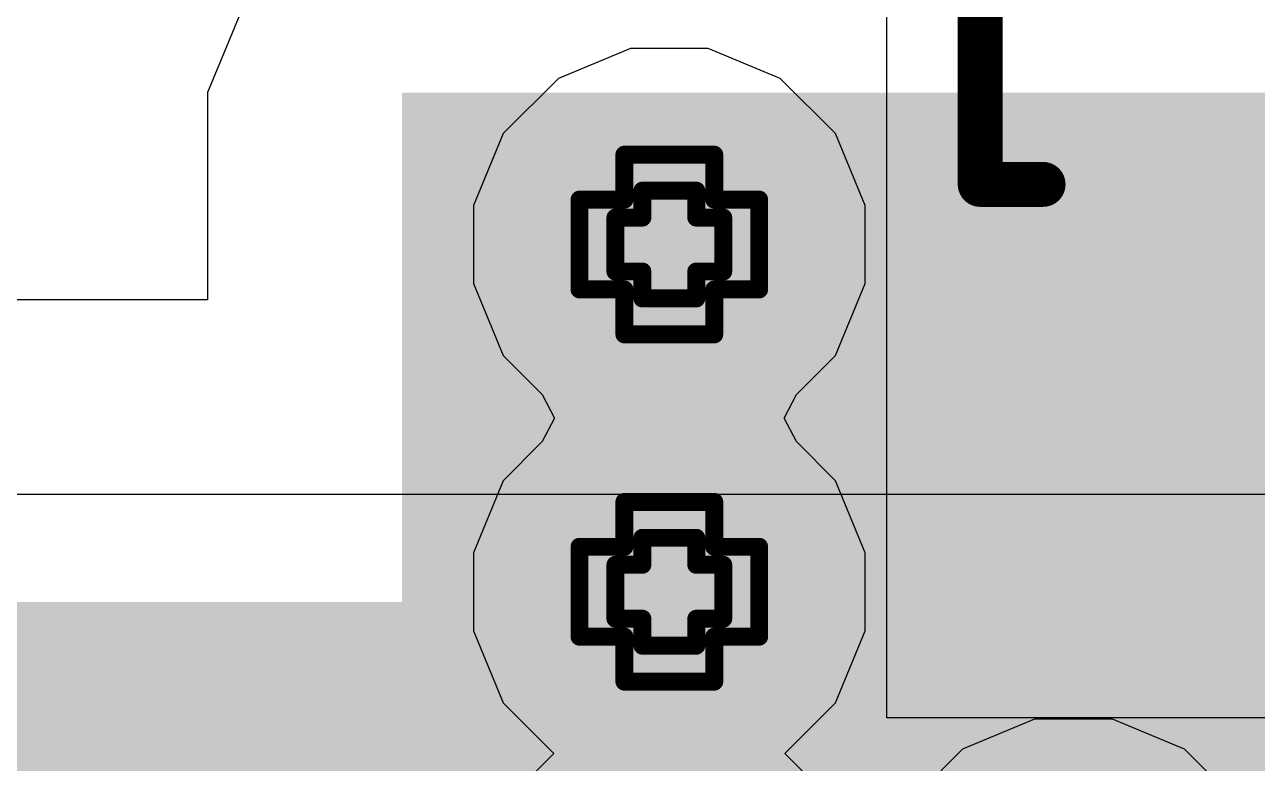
# Model space of a CAD drawing. Header units: inches. Extents: x -4 to 5258, y -4 to 5281.
# Drawn here: x 51.6 to 55.086, y 13.211 to 15.299 of the extents above; entities that cross this region are included whole.
import ezdxf

# ---------------------------------------------------------------- set-up
doc = ezdxf.new("R2010")
doc.units = ezdxf.units.IN
for name, color, linetype in [('Bottom Layer', 5, 'Continuous'), ('Bottom Solder', 6, 'Continuous'), ('Drill Drawing', 1, 'Continuous'), ('Layer 1', 16, 'Continuous'), ('Layer 2', 76, 'Continuous'), ('Top Layer', 1, 'Continuous'), ('Top Overlay', 2, 'Continuous'), ('Top Paste', 8, 'Continuous'), ('Top Solder', 216, 'Continuous'), ('Via Holes', 16, 'Continuous')]:
    doc.layers.add(name, color=color, linetype=linetype)

# ---------------------------------------------------------------- blocks, each defined once
blk = doc.blocks.new('SOIC_8_17')
at = {"layer": 'Top Layer'}
blk.add_hatch(color=1, dxfattribs=at).paths.add_polyline_path([(3.475, -1.605), (3.475, -2.205), (1.925, -2.205), (1.925, -1.605)])
at = {"layer": 'Top Paste'}
blk.add_hatch(color=8, dxfattribs=at).paths.add_polyline_path([(3.475, -1.605), (3.475, -2.205), (1.925, -2.205), (1.925, -1.605)])
at = {"layer": 'Top Solder'}
blk.add_hatch(color=216, dxfattribs=at).paths.add_polyline_path([(3.5766, -1.5034), (3.5766, -2.3066), (1.8234, -2.3066), (1.8234, -1.5034)])
at = {"layer": 'Top Overlay'}
for points in [[(1.9906, -2.4892, 0.127, 0.127, 0), (1.9906, -2.3114, 0.127, 0.127, 0)], [(1.9906, -2.4892, 0.127, 0.127, 0), (-1.9906, -2.4892, 0.127, 0.127, 0)]]:
    blk.add_lwpolyline(points, format="xyseb", dxfattribs=at)
for points in [[(1.9588, -2.3114, 0.0635, 0.0635, 1), (2.0223, -2.3114, 0.0635, 0.0635, 1)], [(1.9588, -2.4892, 0.0635, 0.0635, 1), (2.0223, -2.4892, 0.0635, 0.0635, 1)], [(1.9588, -2.4892, 0.0635, 0.0635, 1), (2.0223, -2.4892, 0.0635, 0.0635, 1)]]:
    blk.add_lwpolyline(points, format="xyseb", close=True, dxfattribs=at)

msp = doc.modelspace()

# ---------------------------------------------------------------- hatches: boundary and pattern name
at = {"layer": 'Bottom Layer'}
h = msp.add_hatch(color=5, dxfattribs=at)
edge = h.paths.add_edge_path()
edge.add_arc((53.4232, 14.6773), 0.3, 0, 360)
h = msp.add_hatch(color=5, dxfattribs=at)
edge = h.paths.add_edge_path()
edge.add_arc((53.4232, 13.6959), 0.3, 0, 360)
at = {"layer": 'Bottom Solder'}
h = msp.add_hatch(color=6, dxfattribs=at)
edge = h.paths.add_edge_path()
edge.add_arc((53.4232, 14.6773), 0.4016, 0, 360)
h = msp.add_hatch(color=6, dxfattribs=at)
edge = h.paths.add_edge_path()
edge.add_arc((53.4232, 13.6959), 0.4016, 0, 360)
at = {"layer": 'Layer 1'}
h = msp.add_hatch(color=16, dxfattribs=at)
edge = h.paths.add_edge_path()
edge.add_arc((53.4232, 14.6773), 0.3, 0, 360)
h = msp.add_hatch(color=16, dxfattribs=at)
edge = h.paths.add_edge_path()
edge.add_arc((53.4232, 13.6959), 0.3, 0, 360)
at = {"layer": 'Layer 2'}
h = msp.add_hatch(color=76, dxfattribs=at)
edge = h.paths.add_edge_path()
edge.add_arc((53.4232, 14.6773), 0.3, 0, 360)
h = msp.add_hatch(color=76, dxfattribs=at)
edge = h.paths.add_edge_path()
edge.add_arc((53.4232, 13.6959), 0.3, 0, 360)
at = {"layer": 'Top Layer'}
for points in [[(56.5659, 15.1066), (52.667, 15.1066), (52.667, 11.1559), (56.5659, 11.1559)], [(39.3614, 11.1559), (56.4564, 11.1559), (56.4564, 13.6673), (39.3614, 13.6673)]]:
    msp.add_hatch(color=1, dxfattribs=at).paths.add_polyline_path(points)
h = msp.add_hatch(color=1, dxfattribs=at)
edge = h.paths.add_edge_path()
edge.add_arc((53.4232, 14.6773), 0.3, 0, 360)
h = msp.add_hatch(color=1, dxfattribs=at)
edge = h.paths.add_edge_path()
edge.add_arc((53.4232, 13.6959), 0.3, 0, 360)
at = {"layer": 'Top Solder'}
h = msp.add_hatch(color=216, dxfattribs=at)
edge = h.paths.add_edge_path()
edge.add_arc((53.4232, 14.6773), 0.4016, 0, 360)
h = msp.add_hatch(color=216, dxfattribs=at)
edge = h.paths.add_edge_path()
edge.add_arc((53.4232, 13.6959), 0.4016, 0, 360)
at = {"layer": 'Via Holes'}
h = msp.add_hatch(color=7, dxfattribs=at)
edge = h.paths.add_edge_path()
edge.add_arc((53.4232, 14.6773), 0.15, 0, 360)
h = msp.add_hatch(color=7, dxfattribs=at)
edge = h.paths.add_edge_path()
edge.add_arc((53.4232, 13.6959), 0.15, 0, 360)

# ---------------------------------------------------------------- linework, layer by layer
at = {"layer": 'Drill Drawing'}
for points in [[(53.2962, 14.8043, 0.0508, 0.0508, 0), (53.2962, 14.9313, 0.0508, 0.0508, 0)], [(53.2962, 14.9313, 0.0508, 0.0508, 0), (53.5502, 14.9313, 0.0508, 0.0508, 0)], [(53.5502, 14.8043, 0.0508, 0.0508, 0), (53.5502, 14.9313, 0.0508, 0.0508, 0)], [(53.347, 14.7535, 0.0508, 0.0508, 0), (53.347, 14.8297, 0.0508, 0.0508, 0)], [(53.347, 14.8297, 0.0508, 0.0508, 0), (53.4994, 14.8297, 0.0508, 0.0508, 0)], [(53.4994, 14.7535, 0.0508, 0.0508, 0), (53.4994, 14.8297, 0.0508, 0.0508, 0)], [(53.1692, 14.5503, 0.0508, 0.0508, 0), (53.1692, 14.8043, 0.0508, 0.0508, 0)], [(53.1692, 14.8043, 0.0508, 0.0508, 0), (53.2962, 14.8043, 0.0508, 0.0508, 0)], [(53.5502, 14.8043, 0.0508, 0.0508, 0), (53.6772, 14.8043, 0.0508, 0.0508, 0)], [(53.6772, 14.5503, 0.0508, 0.0508, 0), (53.6772, 14.8043, 0.0508, 0.0508, 0)], [(53.2708, 14.6011, 0.0508, 0.0508, 0), (53.2708, 14.7535, 0.0508, 0.0508, 0)], [(53.2708, 14.7535, 0.0508, 0.0508, 0), (53.347, 14.7535, 0.0508, 0.0508, 0)], [(53.4994, 14.7535, 0.0508, 0.0508, 0), (53.5756, 14.7535, 0.0508, 0.0508, 0)], [(53.5756, 14.6011, 0.0508, 0.0508, 0), (53.5756, 14.7535, 0.0508, 0.0508, 0)], [(53.2708, 14.6011, 0.0508, 0.0508, 0), (53.347, 14.6011, 0.0508, 0.0508, 0)], [(53.347, 14.5249, 0.0508, 0.0508, 0), (53.347, 14.6011, 0.0508, 0.0508, 0)], [(53.4994, 14.6011, 0.0508, 0.0508, 0), (53.5756, 14.6011, 0.0508, 0.0508, 0)], [(53.4994, 14.5249, 0.0508, 0.0508, 0), (53.4994, 14.6011, 0.0508, 0.0508, 0)], [(53.1692, 14.5503, 0.0508, 0.0508, 0), (53.2962, 14.5503, 0.0508, 0.0508, 0)], [(53.2962, 14.4233, 0.0508, 0.0508, 0), (53.2962, 14.5503, 0.0508, 0.0508, 0)], [(53.5502, 14.5503, 0.0508, 0.0508, 0), (53.6772, 14.5503, 0.0508, 0.0508, 0)], [(53.5502, 14.4233, 0.0508, 0.0508, 0), (53.5502, 14.5503, 0.0508, 0.0508, 0)], [(53.347, 14.5249, 0.0508, 0.0508, 0), (53.4994, 14.5249, 0.0508, 0.0508, 0)], [(53.2962, 14.4233, 0.0508, 0.0508, 0), (53.5502, 14.4233, 0.0508, 0.0508, 0)], [(53.2962, 13.8229, 0.0508, 0.0508, 0), (53.2962, 13.9499, 0.0508, 0.0508, 0)], [(53.2962, 13.9499, 0.0508, 0.0508, 0), (53.5502, 13.9499, 0.0508, 0.0508, 0)], [(53.5502, 13.8229, 0.0508, 0.0508, 0), (53.5502, 13.9499, 0.0508, 0.0508, 0)], [(53.347, 13.7721, 0.0508, 0.0508, 0), (53.347, 13.8483, 0.0508, 0.0508, 0)], [(53.347, 13.8483, 0.0508, 0.0508, 0), (53.4994, 13.8483, 0.0508, 0.0508, 0)], [(53.4994, 13.7721, 0.0508, 0.0508, 0), (53.4994, 13.8483, 0.0508, 0.0508, 0)], [(53.1692, 13.5689, 0.0508, 0.0508, 0), (53.1692, 13.8229, 0.0508, 0.0508, 0)], [(53.1692, 13.8229, 0.0508, 0.0508, 0), (53.2962, 13.8229, 0.0508, 0.0508, 0)], [(53.5502, 13.8229, 0.0508, 0.0508, 0), (53.6772, 13.8229, 0.0508, 0.0508, 0)], [(53.6772, 13.5689, 0.0508, 0.0508, 0), (53.6772, 13.8229, 0.0508, 0.0508, 0)], [(53.2708, 13.6197, 0.0508, 0.0508, 0), (53.2708, 13.7721, 0.0508, 0.0508, 0)], [(53.2708, 13.7721, 0.0508, 0.0508, 0), (53.347, 13.7721, 0.0508, 0.0508, 0)], [(53.4994, 13.7721, 0.0508, 0.0508, 0), (53.5756, 13.7721, 0.0508, 0.0508, 0)], [(53.5756, 13.6197, 0.0508, 0.0508, 0), (53.5756, 13.7721, 0.0508, 0.0508, 0)], [(53.2708, 13.6197, 0.0508, 0.0508, 0), (53.347, 13.6197, 0.0508, 0.0508, 0)], [(53.347, 13.5435, 0.0508, 0.0508, 0), (53.347, 13.6197, 0.0508, 0.0508, 0)], [(53.4994, 13.6197, 0.0508, 0.0508, 0), (53.5756, 13.6197, 0.0508, 0.0508, 0)], [(53.4994, 13.5435, 0.0508, 0.0508, 0), (53.4994, 13.6197, 0.0508, 0.0508, 0)], [(53.1692, 13.5689, 0.0508, 0.0508, 0), (53.2962, 13.5689, 0.0508, 0.0508, 0)], [(53.2962, 13.4419, 0.0508, 0.0508, 0), (53.2962, 13.5689, 0.0508, 0.0508, 0)], [(53.5502, 13.5689, 0.0508, 0.0508, 0), (53.6772, 13.5689, 0.0508, 0.0508, 0)], [(53.5502, 13.4419, 0.0508, 0.0508, 0), (53.5502, 13.5689, 0.0508, 0.0508, 0)], [(53.347, 13.5435, 0.0508, 0.0508, 0), (53.4994, 13.5435, 0.0508, 0.0508, 0)], [(53.2962, 13.4419, 0.0508, 0.0508, 0), (53.5502, 13.4419, 0.0508, 0.0508, 0)]]:
    msp.add_lwpolyline(points, format="xyseb", dxfattribs=at)
for points in [[(53.2835, 14.9313, 0.0254, 0.0254, 1), (53.3089, 14.9313, 0.0254, 0.0254, 1)], [(53.2835, 14.9313, 0.0254, 0.0254, 1), (53.3089, 14.9313, 0.0254, 0.0254, 1)], [(53.5375, 14.9313, 0.0254, 0.0254, 1), (53.5629, 14.9313, 0.0254, 0.0254, 1)], [(53.5375, 14.9313, 0.0254, 0.0254, 1), (53.5629, 14.9313, 0.0254, 0.0254, 1)], [(53.3343, 14.8297, 0.0254, 0.0254, 1), (53.3597, 14.8297, 0.0254, 0.0254, 1)], [(53.3343, 14.8297, 0.0254, 0.0254, 1), (53.3597, 14.8297, 0.0254, 0.0254, 1)], [(53.4867, 14.8297, 0.0254, 0.0254, 1), (53.5121, 14.8297, 0.0254, 0.0254, 1)], [(53.4867, 14.8297, 0.0254, 0.0254, 1), (53.5121, 14.8297, 0.0254, 0.0254, 1)], [(53.1565, 14.8043, 0.0254, 0.0254, 1), (53.1819, 14.8043, 0.0254, 0.0254, 1)], [(53.1565, 14.8043, 0.0254, 0.0254, 1), (53.1819, 14.8043, 0.0254, 0.0254, 1)], [(53.2835, 14.8043, 0.0254, 0.0254, 1), (53.3089, 14.8043, 0.0254, 0.0254, 1)], [(53.2835, 14.8043, 0.0254, 0.0254, 1), (53.3089, 14.8043, 0.0254, 0.0254, 1)], [(53.5375, 14.8043, 0.0254, 0.0254, 1), (53.5629, 14.8043, 0.0254, 0.0254, 1)], [(53.5375, 14.8043, 0.0254, 0.0254, 1), (53.5629, 14.8043, 0.0254, 0.0254, 1)], [(53.6645, 14.8043, 0.0254, 0.0254, 1), (53.6899, 14.8043, 0.0254, 0.0254, 1)], [(53.6645, 14.8043, 0.0254, 0.0254, 1), (53.6899, 14.8043, 0.0254, 0.0254, 1)], [(53.2581, 14.7535, 0.0254, 0.0254, 1), (53.2835, 14.7535, 0.0254, 0.0254, 1)], [(53.2581, 14.7535, 0.0254, 0.0254, 1), (53.2835, 14.7535, 0.0254, 0.0254, 1)], [(53.3343, 14.7535, 0.0254, 0.0254, 1), (53.3597, 14.7535, 0.0254, 0.0254, 1)], [(53.3343, 14.7535, 0.0254, 0.0254, 1), (53.3597, 14.7535, 0.0254, 0.0254, 1)], [(53.4867, 14.7535, 0.0254, 0.0254, 1), (53.5121, 14.7535, 0.0254, 0.0254, 1)], [(53.4867, 14.7535, 0.0254, 0.0254, 1), (53.5121, 14.7535, 0.0254, 0.0254, 1)], [(53.5629, 14.7535, 0.0254, 0.0254, 1), (53.5883, 14.7535, 0.0254, 0.0254, 1)], [(53.5629, 14.7535, 0.0254, 0.0254, 1), (53.5883, 14.7535, 0.0254, 0.0254, 1)], [(53.2581, 14.6011, 0.0254, 0.0254, 1), (53.2835, 14.6011, 0.0254, 0.0254, 1)], [(53.2581, 14.6011, 0.0254, 0.0254, 1), (53.2835, 14.6011, 0.0254, 0.0254, 1)], [(53.3343, 14.6011, 0.0254, 0.0254, 1), (53.3597, 14.6011, 0.0254, 0.0254, 1)], [(53.3343, 14.6011, 0.0254, 0.0254, 1), (53.3597, 14.6011, 0.0254, 0.0254, 1)], [(53.4867, 14.6011, 0.0254, 0.0254, 1), (53.5121, 14.6011, 0.0254, 0.0254, 1)], [(53.4867, 14.6011, 0.0254, 0.0254, 1), (53.5121, 14.6011, 0.0254, 0.0254, 1)], [(53.5629, 14.6011, 0.0254, 0.0254, 1), (53.5883, 14.6011, 0.0254, 0.0254, 1)], [(53.5629, 14.6011, 0.0254, 0.0254, 1), (53.5883, 14.6011, 0.0254, 0.0254, 1)], [(53.1565, 14.5503, 0.0254, 0.0254, 1), (53.1819, 14.5503, 0.0254, 0.0254, 1)], [(53.1565, 14.5503, 0.0254, 0.0254, 1), (53.1819, 14.5503, 0.0254, 0.0254, 1)], [(53.2835, 14.5503, 0.0254, 0.0254, 1), (53.3089, 14.5503, 0.0254, 0.0254, 1)], [(53.2835, 14.5503, 0.0254, 0.0254, 1), (53.3089, 14.5503, 0.0254, 0.0254, 1)], [(53.5375, 14.5503, 0.0254, 0.0254, 1), (53.5629, 14.5503, 0.0254, 0.0254, 1)], [(53.5375, 14.5503, 0.0254, 0.0254, 1), (53.5629, 14.5503, 0.0254, 0.0254, 1)], [(53.6645, 14.5503, 0.0254, 0.0254, 1), (53.6899, 14.5503, 0.0254, 0.0254, 1)], [(53.6645, 14.5503, 0.0254, 0.0254, 1), (53.6899, 14.5503, 0.0254, 0.0254, 1)], [(53.3343, 14.5249, 0.0254, 0.0254, 1), (53.3597, 14.5249, 0.0254, 0.0254, 1)], [(53.3343, 14.5249, 0.0254, 0.0254, 1), (53.3597, 14.5249, 0.0254, 0.0254, 1)], [(53.4867, 14.5249, 0.0254, 0.0254, 1), (53.5121, 14.5249, 0.0254, 0.0254, 1)], [(53.4867, 14.5249, 0.0254, 0.0254, 1), (53.5121, 14.5249, 0.0254, 0.0254, 1)], [(53.2835, 14.4233, 0.0254, 0.0254, 1), (53.3089, 14.4233, 0.0254, 0.0254, 1)], [(53.2835, 14.4233, 0.0254, 0.0254, 1), (53.3089, 14.4233, 0.0254, 0.0254, 1)], [(53.5375, 14.4233, 0.0254, 0.0254, 1), (53.5629, 14.4233, 0.0254, 0.0254, 1)], [(53.5375, 14.4233, 0.0254, 0.0254, 1), (53.5629, 14.4233, 0.0254, 0.0254, 1)], [(53.2835, 13.9499, 0.0254, 0.0254, 1), (53.3089, 13.9499, 0.0254, 0.0254, 1)], [(53.2835, 13.9499, 0.0254, 0.0254, 1), (53.3089, 13.9499, 0.0254, 0.0254, 1)], [(53.5375, 13.9499, 0.0254, 0.0254, 1), (53.5629, 13.9499, 0.0254, 0.0254, 1)], [(53.5375, 13.9499, 0.0254, 0.0254, 1), (53.5629, 13.9499, 0.0254, 0.0254, 1)], [(53.3343, 13.8483, 0.0254, 0.0254, 1), (53.3597, 13.8483, 0.0254, 0.0254, 1)], [(53.3343, 13.8483, 0.0254, 0.0254, 1), (53.3597, 13.8483, 0.0254, 0.0254, 1)], [(53.4867, 13.8483, 0.0254, 0.0254, 1), (53.5121, 13.8483, 0.0254, 0.0254, 1)], [(53.4867, 13.8483, 0.0254, 0.0254, 1), (53.5121, 13.8483, 0.0254, 0.0254, 1)], [(53.1565, 13.8229, 0.0254, 0.0254, 1), (53.1819, 13.8229, 0.0254, 0.0254, 1)], [(53.1565, 13.8229, 0.0254, 0.0254, 1), (53.1819, 13.8229, 0.0254, 0.0254, 1)], [(53.2835, 13.8229, 0.0254, 0.0254, 1), (53.3089, 13.8229, 0.0254, 0.0254, 1)], [(53.2835, 13.8229, 0.0254, 0.0254, 1), (53.3089, 13.8229, 0.0254, 0.0254, 1)], [(53.5375, 13.8229, 0.0254, 0.0254, 1), (53.5629, 13.8229, 0.0254, 0.0254, 1)], [(53.5375, 13.8229, 0.0254, 0.0254, 1), (53.5629, 13.8229, 0.0254, 0.0254, 1)], [(53.6645, 13.8229, 0.0254, 0.0254, 1), (53.6899, 13.8229, 0.0254, 0.0254, 1)], [(53.6645, 13.8229, 0.0254, 0.0254, 1), (53.6899, 13.8229, 0.0254, 0.0254, 1)], [(53.2581, 13.7721, 0.0254, 0.0254, 1), (53.2835, 13.7721, 0.0254, 0.0254, 1)], [(53.2581, 13.7721, 0.0254, 0.0254, 1), (53.2835, 13.7721, 0.0254, 0.0254, 1)], [(53.3343, 13.7721, 0.0254, 0.0254, 1), (53.3597, 13.7721, 0.0254, 0.0254, 1)], [(53.3343, 13.7721, 0.0254, 0.0254, 1), (53.3597, 13.7721, 0.0254, 0.0254, 1)], [(53.4867, 13.7721, 0.0254, 0.0254, 1), (53.5121, 13.7721, 0.0254, 0.0254, 1)], [(53.4867, 13.7721, 0.0254, 0.0254, 1), (53.5121, 13.7721, 0.0254, 0.0254, 1)], [(53.5629, 13.7721, 0.0254, 0.0254, 1), (53.5883, 13.7721, 0.0254, 0.0254, 1)], [(53.5629, 13.7721, 0.0254, 0.0254, 1), (53.5883, 13.7721, 0.0254, 0.0254, 1)], [(53.2581, 13.6197, 0.0254, 0.0254, 1), (53.2835, 13.6197, 0.0254, 0.0254, 1)], [(53.2581, 13.6197, 0.0254, 0.0254, 1), (53.2835, 13.6197, 0.0254, 0.0254, 1)], [(53.3343, 13.6197, 0.0254, 0.0254, 1), (53.3597, 13.6197, 0.0254, 0.0254, 1)], [(53.3343, 13.6197, 0.0254, 0.0254, 1), (53.3597, 13.6197, 0.0254, 0.0254, 1)], [(53.4867, 13.6197, 0.0254, 0.0254, 1), (53.5121, 13.6197, 0.0254, 0.0254, 1)], [(53.4867, 13.6197, 0.0254, 0.0254, 1), (53.5121, 13.6197, 0.0254, 0.0254, 1)], [(53.5629, 13.6197, 0.0254, 0.0254, 1), (53.5883, 13.6197, 0.0254, 0.0254, 1)], [(53.5629, 13.6197, 0.0254, 0.0254, 1), (53.5883, 13.6197, 0.0254, 0.0254, 1)], [(53.1565, 13.5689, 0.0254, 0.0254, 1), (53.1819, 13.5689, 0.0254, 0.0254, 1)], [(53.1565, 13.5689, 0.0254, 0.0254, 1), (53.1819, 13.5689, 0.0254, 0.0254, 1)], [(53.2835, 13.5689, 0.0254, 0.0254, 1), (53.3089, 13.5689, 0.0254, 0.0254, 1)], [(53.2835, 13.5689, 0.0254, 0.0254, 1), (53.3089, 13.5689, 0.0254, 0.0254, 1)], [(53.5375, 13.5689, 0.0254, 0.0254, 1), (53.5629, 13.5689, 0.0254, 0.0254, 1)], [(53.5375, 13.5689, 0.0254, 0.0254, 1), (53.5629, 13.5689, 0.0254, 0.0254, 1)], [(53.6645, 13.5689, 0.0254, 0.0254, 1), (53.6899, 13.5689, 0.0254, 0.0254, 1)], [(53.6645, 13.5689, 0.0254, 0.0254, 1), (53.6899, 13.5689, 0.0254, 0.0254, 1)], [(53.3343, 13.5435, 0.0254, 0.0254, 1), (53.3597, 13.5435, 0.0254, 0.0254, 1)], [(53.3343, 13.5435, 0.0254, 0.0254, 1), (53.3597, 13.5435, 0.0254, 0.0254, 1)], [(53.4867, 13.5435, 0.0254, 0.0254, 1), (53.5121, 13.5435, 0.0254, 0.0254, 1)], [(53.4867, 13.5435, 0.0254, 0.0254, 1), (53.5121, 13.5435, 0.0254, 0.0254, 1)], [(53.2835, 13.4419, 0.0254, 0.0254, 1), (53.3089, 13.4419, 0.0254, 0.0254, 1)], [(53.2835, 13.4419, 0.0254, 0.0254, 1), (53.3089, 13.4419, 0.0254, 0.0254, 1)], [(53.5375, 13.4419, 0.0254, 0.0254, 1), (53.5629, 13.4419, 0.0254, 0.0254, 1)], [(53.5375, 13.4419, 0.0254, 0.0254, 1), (53.5629, 13.4419, 0.0254, 0.0254, 1)]]:
    msp.add_lwpolyline(points, format="xyseb", close=True, dxfattribs=at)
at = {"layer": 'Layer 1'}
for p, q in [((53.313, 15.2313), (53.1094, 15.147)), ((53.5334, 15.2313), (53.313, 15.2313)), ((53.737, 15.147), (53.5334, 15.2313)), ((53.1094, 15.147), (52.9535, 14.9912)), ((53.8928, 14.9912), (53.737, 15.147)), ((52.9535, 14.9912), (52.8692, 14.7875)), ((53.9772, 14.7875), (53.8928, 14.9912)), ((52.8692, 14.7875), (52.8692, 14.5671)), ((53.9772, 14.5671), (53.9772, 14.7875)), ((52.8692, 14.5671), (52.9535, 14.3635)), ((53.8928, 14.3635), (53.9772, 14.5671)), ((52.9535, 14.3635), (53.0641, 14.253)), ((53.7823, 14.253), (53.8928, 14.3635)), ((53.0641, 14.253), (53.0984, 14.1866)), ((53.7479, 14.1866), (53.7823, 14.253)), ((53.0984, 14.1866), (53.0641, 14.1202)), ((53.7823, 14.1202), (53.7479, 14.1866)), ((53.0641, 14.1202), (52.9535, 14.0097)), ((53.8928, 14.0097), (53.7823, 14.1202)), ((52.9535, 14.0097), (52.8692, 13.8061)), ((53.9772, 13.8061), (53.8928, 14.0097)), ((52.8692, 13.8061), (52.8692, 13.5857)), ((53.9772, 13.5857), (53.9772, 13.8061)), ((52.8692, 13.5857), (52.9535, 13.3821)), ((53.8928, 13.3821), (53.9772, 13.5857)), ((52.9535, 13.3821), (53.0969, 13.2387)), ((53.7494, 13.2387), (53.8928, 13.3821)), ((54.456, 13.3355), (54.2524, 13.2511)), ((54.6764, 13.3355), (54.456, 13.3355)), ((54.88, 13.2511), (54.6764, 13.3355)), ((54.2524, 13.2511), (54.0965, 13.0953)), ((55.0358, 13.0953), (54.88, 13.2511)), ((53.0969, 13.2387), (52.9535, 13.0953)), ((53.8928, 13.0953), (53.7494, 13.2387))]:
    msp.add_line(p, q, dxfattribs=at)
at = {"layer": 'Layer 2'}
for p, q in [((54.0382, 13.3398), (54.0382, 18.4147)), ((57.0486, 13.3398), (54.0382, 13.3398))]:
    msp.add_line(p, q, dxfattribs=at)
at = {"layer": 'Top Layer'}
for p, q in [((52.2247, 15.3663), (52.1172, 15.1066)), ((52.1172, 15.1066), (52.1172, 14.5215)), ((52.1172, 14.5215), (45.2077, 14.5215)), ((39.3614, 13.9717), (56.1564, 13.9717))]:
    msp.add_line(p, q, dxfattribs=at)

# ---------------------------------------------------------------- block references
at = {"rotation": 270}
msp.add_blockref('SOIC_8_17', (56.7914, 16.8379), dxfattribs=at)

doc.saveas('drawing.dxf')
